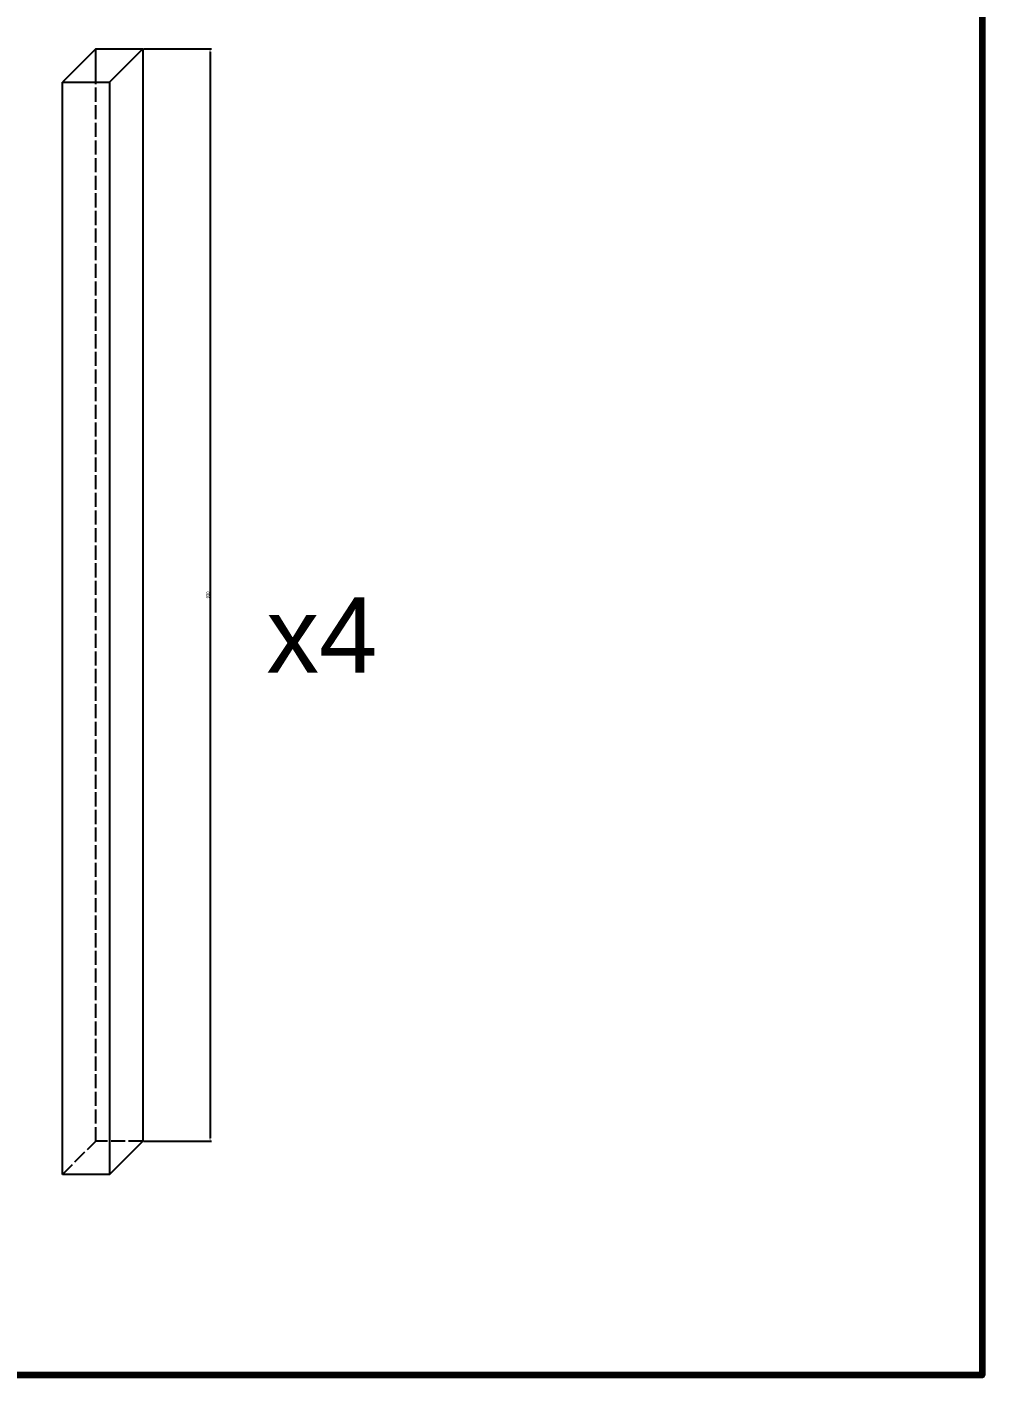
# Model space of a CAD drawing. Header units: millimetres. Extents: x 759 to 5289, y 654 to 5824.
# Drawn here: x 1572 to 2385, y 3961 to 5109 of the extents above; entities that cross this region are included whole.
import ezdxf

# ---------------------------------------------------------------- set-up
doc = ezdxf.new("R2010")
doc.units = ezdxf.units.MM
doc.linetypes.add('ACAD_ISO02W100', pattern=[15, 12, -3])
doc.styles.get("Standard").update_dxf_attribs({"font": 'arial.ttf'})
doc.dimstyles.new('ISO-25', dxfattribs={"dimtxt": 2.5, "dimasz": 2.5, "dimexe": 1.25, "dimexo": 0.625, "dimtad": 1, "dimtxsty": 'Standard', "dimcen": 2.5, "dimadec": 0, "dimazin": 0, "dimtfac": 1, "dimtmove": 0, "dimatfit": 3, "dimfxl": 1, "dimarcsym": 0})

# ---------------------------------------------------------------- blocks, each defined once
blk = doc.blocks.new('*D33')
at = {"color": 0, "lineweight": -2, "transparency": 16777216}
for p, q in [((1670.7, 5090.5), (1728.7, 5090.5)), ((1727.4, 5088), (1727.4, 4163)), ((1670.7, 4160.5), (1728.7, 4160.5))]:
    blk.add_line(p, q, dxfattribs=at)
at = {"color": 0, "transparency": 16777216}
for points in [[(1727, 5088), (1727.8, 5088), (1727.4, 5090.5)], [(1727, 4163), (1727.8, 4163), (1727.4, 4160.5)]]:
    blk.add_solid(points, dxfattribs=at)
at = {"layer": 'Defpoints', "color": 0, "transparency": 16777216}
for p in [(1670.1, 5090.5), (1670.1, 4160.5), (1727.4, 4160.5)]:
    blk.add_point(p, dxfattribs=at)
at = {"color": 0, "lineweight": 100, "transparency": 16777216, "insert": (1725.5, 4625.5), "char_height": 2.5, "attachment_point": 5, "rotation": 90}
blk.add_mtext('930', dxfattribs=at)

msp = doc.modelspace()

# ---------------------------------------------------------------- linework, layer by layer
for p, q in [((1630.101, 5090.473), (1601.817, 5062.189)), ((1630.101, 5090.473), (1670.101, 5090.473)), ((1630.101, 5062.189), (1630.101, 5090.473)), ((1641.817, 5062.189), (1670.101, 5090.473)), ((1670.101, 5090.473), (1670.101, 4160.473)), ((1601.817, 5062.189), (1641.817, 5062.189)), ((1601.817, 4132.189), (1601.817, 5062.189)), ((1641.817, 5062.189), (1641.817, 4132.189)), ((1641.817, 4132.189), (1670.101, 4160.473)), ((1641.817, 4132.189), (1601.817, 4132.189))]:
    msp.add_line(p, q)
at = {"linetype": 'ACAD_ISO02W100'}
for p, q in [((1630.101, 4160.473), (1630.101, 5062.189)), ((1601.817, 4132.189), (1630.101, 4160.473)), ((1670.101, 4160.473), (1630.101, 4160.473))]:
    msp.add_line(p, q, dxfattribs=at)
at = {"lineweight": 100}
msp.add_lwpolyline([(758.531, 5577.799), (2384.552, 5577.799), (2384.552, 3961.338), (758.531, 3961.338)], close=True, dxfattribs=at)

# ---------------------------------------------------------------- texts
msp.add_text('x4', height=64).set_placement((1775.44, 4559.362))

# ---------------------------------------------------------------- dimensions: what is measured, and where the dimension line sits
dim = msp.add_linear_dim(base=(1727.432, 4160.473), p1=(1670.101, 5090.473), p2=(1670.101, 4160.473), angle=90, dimstyle='ISO-25', dxfattribs=at)
dim.commit()
dim.dimension.update_dxf_attribs({"geometry": '*D33', "text_midpoint": (1725.53, 4625.473)})

doc.saveas('drawing.dxf')
